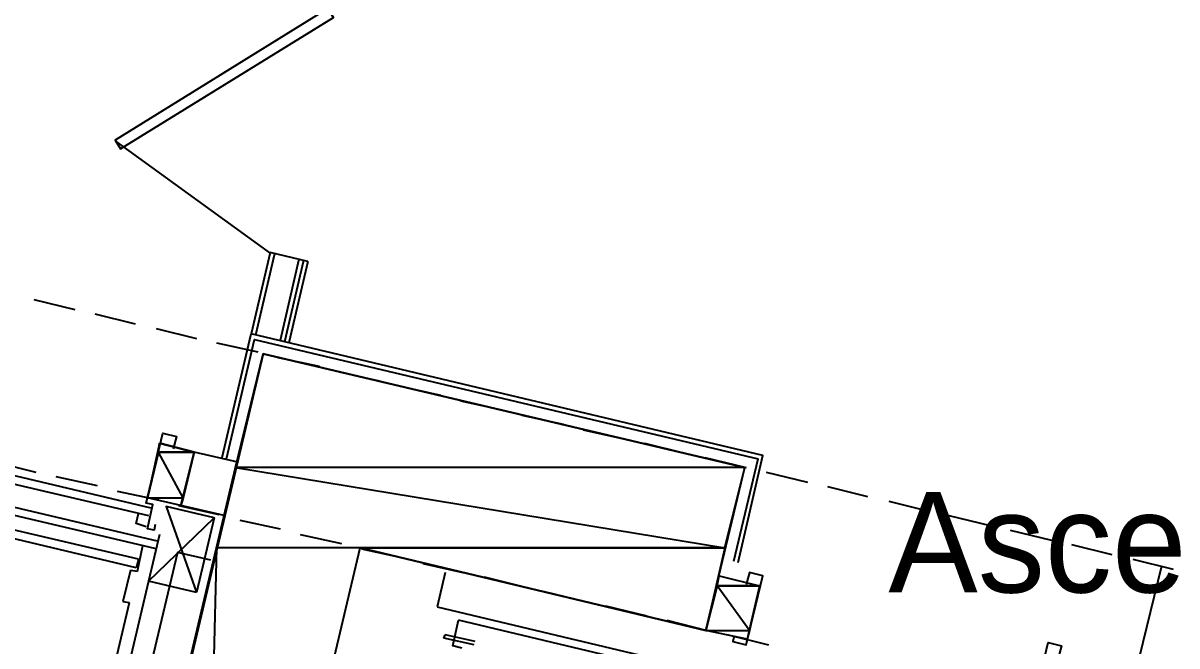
# Model space of a CAD drawing. Header units: feet. Extents: x -84 to 198, y -22 to 181.
# Drawn here: x 69.46 to 83.26, y 119.54 to 126.99 of the extents above; entities that cross this region are included whole.
import ezdxf
from ezdxf.enums import TextEntityAlignment as Align

# ---------------------------------------------------------------- set-up
doc = ezdxf.new("R2010")
doc.units = ezdxf.units.FT
for name, color, linetype in [('A-LINEA', 7, 'CONTINUOUS'), ('A-MURO-CONCRETO', 8, 'CONTINUOUS'), ('A-NOMBRE-ESPACIO', 2, 'CONTINUOUS')]:
    doc.layers.add(name, color=color, linetype=linetype)

msp = doc.modelspace()

# ---------------------------------------------------------------- linework, layer by layer
at = {"layer": 'A-LINEA'}
for p, q in [((70.5641, 125.5761), (72.4211, 124.2319)), ((72.4133, 124.2444), (72.1867, 123.2711)), ((72.4667, 124.2311), (72.24, 123.2578)), ((72.8667, 124.1378), (72.4133, 124.2444)), ((72.76, 124.1644), (72.5333, 123.1911)), ((72.8133, 124.1511), (72.5867, 123.1778)), ((72.8667, 124.1378), (72.64, 123.1644)), ((69.5867, 123.6844), (70.08, 123.5644)), ((70.32, 123.5111), (70.8, 123.3911)), ((71.0533, 123.3378), (71.5333, 123.2178)), ((71.84, 121.7911), (72.1867, 123.2711)), ((71.7733, 123.1644), (72.2667, 123.0578)), ((72.5067, 122.9911), (73, 122.8844)), ((73.24, 122.8178), (73.72, 122.7111)), ((73.9733, 122.6444), (74.4533, 122.5378)), ((63.8267, 122.5111), (71.08, 120.7911)), ((74.6933, 122.4711), (75.1867, 122.3644)), ((71.0533, 120.6978), (64.08, 122.3378)), ((75.4267, 122.2978), (75.92, 122.1911)), ((67.4533, 122.0311), (70.9867, 121.1911)), ((76.16, 122.1244), (76.64, 122.0178)), ((67.4267, 121.9244), (70.96, 121.0978)), ((71.0933, 121.9644), (70.9467, 121.3111)), ((71.5067, 121.8578), (71.0933, 121.9644)), ((71.3467, 121.2178), (71.5067, 121.8578)), ((72.0267, 121.7378), (71.5067, 121.8578)), ((76.8933, 121.9644), (77.3733, 121.8444)), ((69.1333, 121.7378), (69.6133, 121.6178)), ((77.6133, 121.7911), (78.1067, 121.6711)), ((77.96, 120.5511), (78.2533, 121.7778)), ((78.3467, 121.6178), (78.84, 121.4978)), ((69.8533, 121.5644), (70.3467, 121.4578)), ((79.08, 121.4444), (79.56, 121.3244)), ((70.8133, 120.4711), (67.28, 121.3111)), ((70.84, 120.5778), (67.3067, 121.4044)), ((70.5867, 121.3911), (71.08, 121.2844)), ((71.3467, 121.2178), (70.9467, 121.3111)), ((71.32, 121.2178), (71.8, 121.1111)), ((71.8667, 121.0978), (71.3467, 121.2178)), ((79.8133, 121.2711), (80.2933, 121.1511)), ((71.7467, 121.0711), (71.5333, 120.1778)), ((72.0533, 121.0444), (72.5333, 120.9378)), ((80.5333, 121.0978), (81.0267, 120.9778)), ((81.2667, 120.9244), (81.76, 120.8044)), ((71.0933, 120.8711), (69.4, 113.6978)), ((72.7733, 120.8711), (73.2667, 120.7644)), ((82, 120.7511), (82.48, 120.6311)), ((70.8267, 120.4311), (70.8933, 120.7378)), ((73.5067, 120.6978), (74, 120.5911)), ((70.84, 120.5778), (70.8133, 120.4711)), ((74.24, 120.5244), (74.72, 120.4178)), ((82.7333, 120.5778), (83.2133, 120.4578)), ((82.8133, 119.4044), (83.08, 120.4978)), ((70.7467, 120.4444), (70.6533, 120.0711)), ((70.7467, 120.4444), (70.8267, 120.4311)), ((74.5067, 120.4178), (74.4133, 120.0044)), ((74.9733, 120.3644), (75.4533, 120.2444)), ((71.5333, 120.1778), (70.96, 120.3111)), ((78.2667, 120.2578), (78.12, 119.6178)), ((70.6533, 120.0711), (70.7333, 120.0578)), ((75.6933, 120.1911), (76.1867, 120.0711)), ((69.4, 114.4178), (70.7333, 120.0578)), ((74.4133, 120.0044), (81.6667, 118.2844)), ((76.4267, 120.0178), (76.92, 119.8978)), ((81.64, 118.1911), (74.6667, 119.8444)), ((77.16, 119.8444), (77.64, 119.7244)), ((74.4933, 119.6311), (74.5067, 119.6711)), ((74.8667, 119.5911), (74.5067, 119.6711)), ((77.8933, 119.6711), (78.3733, 119.5511)), ((74.8533, 119.5511), (74.4933, 119.6311))]:
    msp.add_line(p, q, dxfattribs=at)
for points in [[(73.1067, 127.1644), (70.56, 125.5911), (70.6267, 125.4844), (73.1733, 127.0578), (73.1067, 127.1644)], [(78.0133, 120.5378), (78.3067, 121.8178), (72.1867, 123.2711)], [(71.8933, 121.7778), (72.2267, 123.2044), (78.2533, 121.7778)], [(77.6267, 119.7244), (78.0933, 121.6711), (72.3333, 123.0311), (69.4933, 111.0311), (75.2533, 109.6711), (75.7067, 111.6178), (71.5733, 112.5911), (73.4933, 120.7111), (77.6267, 119.7244)], [(71.04, 120.9911), (71.0267, 120.9244), (70.9467, 120.9378), (71.0133, 121.2311), (70.9333, 121.2444), (71.1333, 122.0844), (71.2933, 122.0444), (71.2533, 121.8978)], [(70.96, 120.3111), (71.7467, 121.0711), (71.1733, 121.2044), (71.5333, 120.1778)], [(70.9333, 120.9644), (70.8133, 121.0044), (70.84, 121.1244)], [(71.7067, 120.5644), (71.3067, 120.6578), (71, 119.3644), (71.4, 119.2578)], [(78.12, 119.6178), (77.6267, 119.7244), (77.7867, 120.3778), (78.2667, 120.2578)], [(77.96, 119.6444), (77.9467, 119.5911), (78.1067, 119.5511), (78.3067, 120.3778), (78.1467, 120.4178), (78.1067, 120.2711)], [(74.7067, 119.5111), (74.6, 119.5378), (74.6667, 119.8444)], [(81.6267, 118.4844), (81.6133, 118.4178), (81.5333, 118.4444), (81.6, 118.7244), (81.52, 118.7378), (81.72, 119.5778), (81.88, 119.5378), (81.84, 119.3911)]]:
    msp.add_lwpolyline(points, dxfattribs=at)
at = {"layer": 'A-MURO-CONCRETO'}
for points in [[(72.3333, 123.0311), (78.0933, 121.6711), (72, 121.6711), (72.3333, 123.0311), (72.3333, 123.0311)], [(71.08, 121.8578), (70.9467, 121.3111), (71.3733, 121.3111), (71.08, 121.8578)], [(71.0933, 121.9644), (71.5067, 121.8578), (71.08, 121.8578), (71.0933, 121.9644), (71.0933, 121.9644)], [(71.08, 121.8578), (71.5067, 121.8578), (71.3733, 121.3111), (71.08, 121.8578), (71.08, 121.8578)], [(72, 121.6711), (77.8533, 120.7111), (71.7733, 120.7111), (72, 121.6711), (72, 121.6711)], [(78.0933, 121.6711), (72, 121.6711), (77.8533, 120.7111), (78.0933, 121.6711)], [(70.9467, 121.3111), (71.3733, 121.3111), (71.3467, 121.2178), (70.9467, 121.3111), (70.9467, 121.3111)], [(71.7733, 120.7111), (71.5733, 112.5911), (69.8533, 112.5911), (71.7733, 120.7111), (71.7733, 120.7111)], [(73.4933, 120.7111), (71.7733, 120.7111), (71.5733, 112.5911), (73.4933, 120.7111)], [(73.4933, 120.7111), (77.8533, 120.7111), (77.6267, 119.7244), (73.4933, 120.7111), (73.4933, 120.7111)], [(77.7867, 120.3778), (78.2667, 120.2578), (77.76, 120.2578), (77.7867, 120.3778), (77.7867, 120.3778)], [(77.76, 120.2578), (77.6267, 119.7244), (78.1467, 119.7244), (77.76, 120.2578)], [(77.76, 120.2578), (78.2667, 120.2578), (78.1467, 119.7244), (77.76, 120.2578), (77.76, 120.2578)], [(77.6267, 119.7244), (78.1467, 119.7244), (78.12, 119.6178), (77.6267, 119.7244), (77.6267, 119.7244)]]:
    msp.add_lwpolyline(points, dxfattribs=at)

# ---------------------------------------------------------------- texts
at = {"layer": 'A-NOMBRE-ESPACIO'}
msp.add_text('Ascensores', height=1.2, dxfattribs=at).set_placement((84, 120.1778), align=Align.CENTER)

doc.saveas('drawing.dxf')
